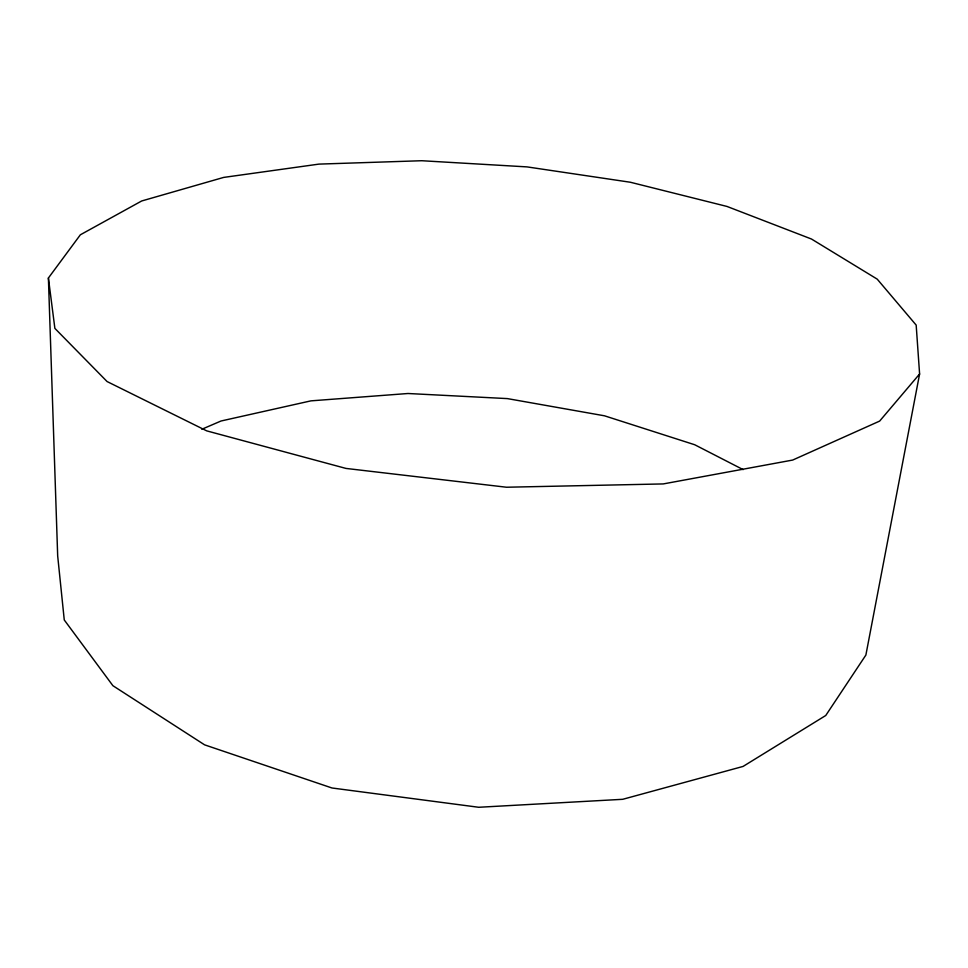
<?xml version="1.0" encoding="UTF-8"?>
<svg xmlns="http://www.w3.org/2000/svg" width="968" height="968" viewBox="0 0 968 968"><rect width="100%" height="100%" fill="white"/><g stroke="black" fill="none" stroke-linecap="round" stroke-linejoin="round"><path stroke-width="1.45" d="M919.6 373.987L865.876 655.058L825.752 715.497L743.061 766.438L622.726 799.302L478.712 807.276L331.988 787.988L204.587 744.84L112.893 685.695L64.263 619.968L57.681 555.959L48.4 278.01L80.368 234.788L141.667 200.981L223.632 177.422L318.956 164.112L421.745 160.724L527.064 166.895L630.374 182.25L727.004 206.45L811.499 239.036L877.214 279.135L916.176 325.103L919.6 373.987L879.646 421.092L792.671 460.066L663.237 483.927L506.494 487.231L345.999 468.427L206.728 430.869L107.085 381.549L54.873 328.382L48.4 278.01M201.816 429.26L221.055 420.995L310.934 400.861L408 393.504L507.353 398.598L604.492 415.804L694.721 444.748L743.146 469.625"/></g></svg>
